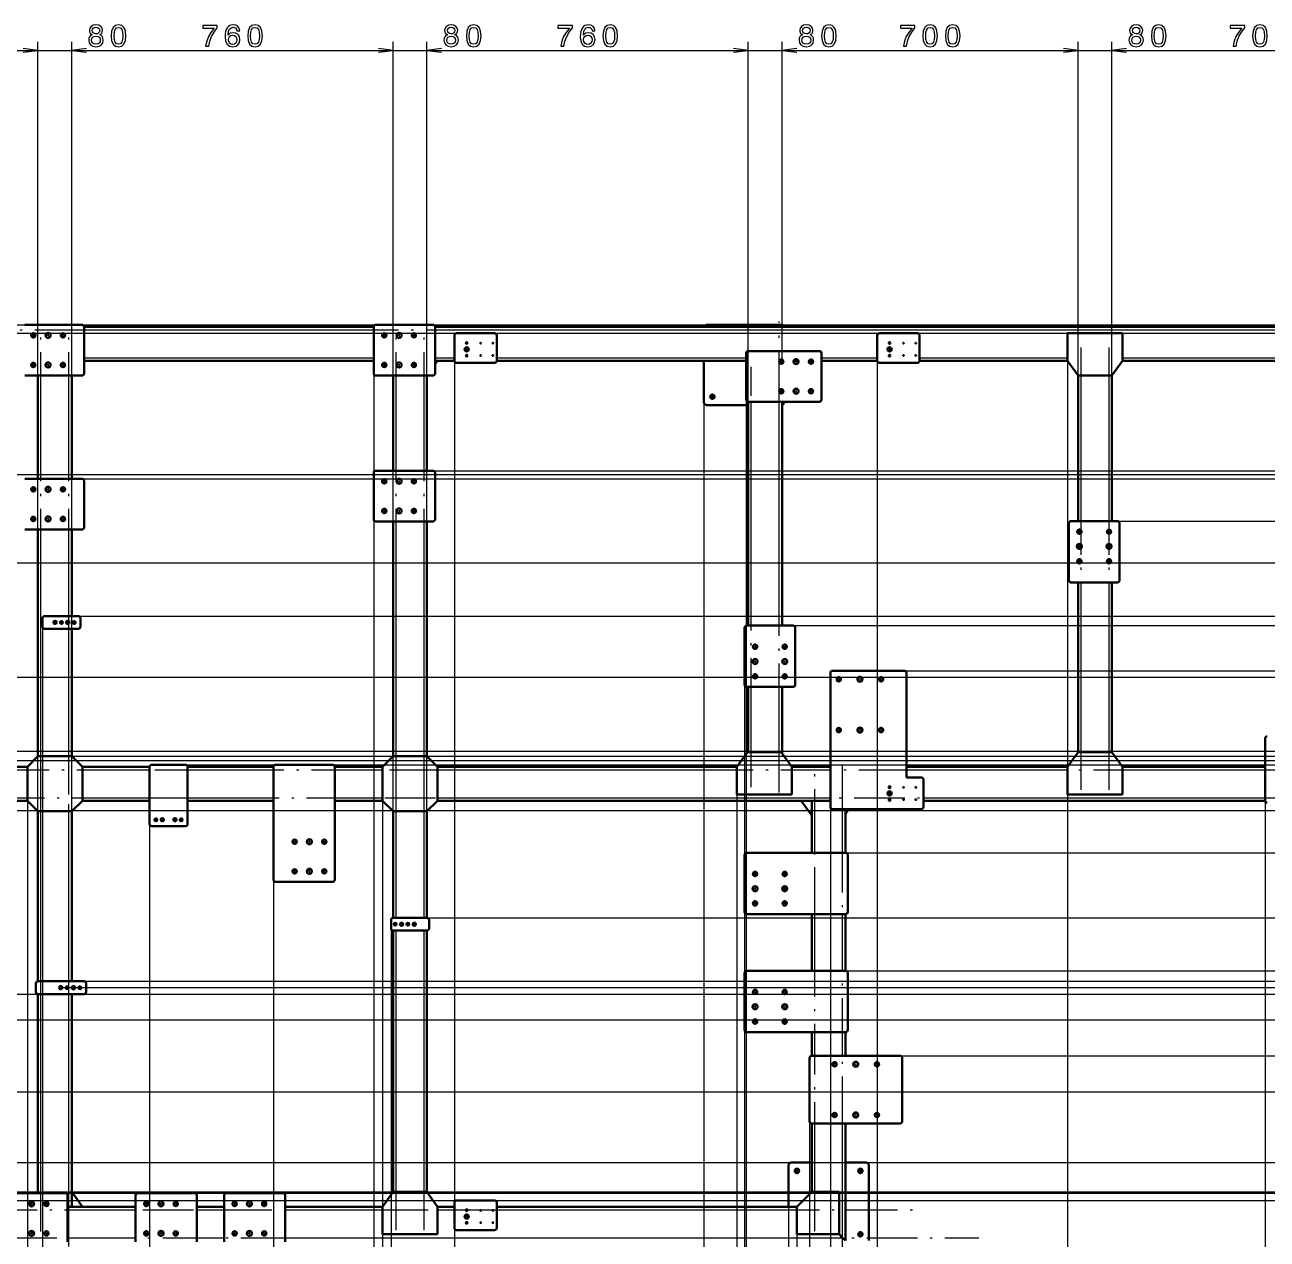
# Model space of a CAD drawing. Extents: x 0 to 1189, y 0 to 841.
# Drawn here: x 246.5 to 540.3, y 350.3 to 637.3 of the extents above; entities that cross this region are included whole.
import ezdxf

# ---------------------------------------------------------------- set-up
doc = ezdxf.new("R2010")
doc.units = 0
doc.linetypes.add('DASHDOT', pattern=[18.5, 12, -3, 0.5, -3])

msp = doc.modelspace()

# ---------------------------------------------------------------- linework, layer by layer
at = {"color": 7, "lineweight": 25}
for p, q in [((249.55, 451.4), (249.55, 633.26)), ((249.55, 451.4), (249.55, 633.26)), ((257.55, 451.4), (257.55, 633.26)), ((257.55, 451.4), (257.55, 633.26)), ((333.55, 451.4), (333.55, 633.26)), ((333.55, 451.4), (333.55, 633.26)), ((341.55, 451.4), (341.55, 633.26)), ((341.55, 451.4), (341.55, 633.26)), ((417.55, 548.2), (417.55, 633.26)), ((417.55, 548.2), (417.55, 633.26)), ((425.55, 557.9), (425.55, 633.26)), ((425.55, 557.9), (425.55, 633.26)), ((495.55, 554.4), (495.55, 633.26)), ((495.55, 554.4), (495.55, 633.26)), ((503.55, 554.4), (503.55, 633.26)), ((503.55, 554.4), (503.55, 633.26)), ((195.55, 631.26), (249.55, 631.26)), ((243.05, 631.26), (270.77, 631.26)), ((257.55, 631.26), (333.55, 631.26)), ((327.05, 631.26), (354.77, 631.26)), ((341.55, 631.26), (417.55, 631.26)), ((411.05, 631.26), (438.77, 631.26)), ((425.55, 631.26), (495.55, 631.26)), ((489.05, 631.26), (516.77, 631.26)), ((503.55, 631.26), (573.55, 631.26)), ((144.05, 566.4), (692.17, 566.4)), ((157.55, 564.4), (692.44, 564.4)), ((260.45, 565.2), (328.95, 565.2)), ((343.45, 565.2), (580.85, 565.2)), ((260.45, 558.6), (328.95, 558.6)), ((343.45, 558.6), (348.05, 558.6)), ((358.05, 558.6), (417.05, 558.6)), ((434.85, 558.6), (448.05, 558.6)), ((458.05, 558.6), (493.05, 558.6)), ((506.05, 558.6), (548.05, 558.6)), ((348.05, 557.9), (348.05, 218.37)), ((424.85, 557.63), (424.85, 557.78)), ((448.05, 557.9), (448.05, 226.14)), ((493.05, 557.9), (493.05, 217.3)), ((250.25, 530), (250.25, 554.4)), ((256.85, 530), (256.85, 554.4)), ((328.95, 554.9), (328.95, 213.84)), ((334.25, 531.9), (334.25, 554.4)), ((340.85, 531.9), (340.85, 554.4)), ((496.25, 520), (496.25, 554.4)), ((502.85, 520), (502.85, 554.4)), ((424.85, 550.63), (424.85, 550.78)), ((407.05, 547.9), (407.05, 208.34)), ((417.05, 548.7), (417.05, 218.37)), ((418.25, 495.3), (418.25, 548.2)), ((424.85, 495.3), (424.85, 548.2)), ((342.95, 531.9), (698.32, 531.9)), ((197.65, 531), (692.28, 531)), ((259.95, 530), (689.33, 530)), ((250.25, 464.4), (250.25, 518)), ((256.85, 497.53), (256.85, 518)), ((334.25, 464.4), (334.25, 519.9)), ((340.85, 464.4), (340.85, 519.9)), ((496.25, 517.19), (496.25, 517.81)), ((502.85, 517), (502.85, 518.01)), ((504.85, 520), (688.8, 520)), ((496.25, 513.56), (496.25, 514.45)), ((502.85, 513.4), (502.85, 514.6)), ((144.85, 510.1), (688.23, 510.1)), ((496.25, 510.19), (496.25, 510.81)), ((502.85, 510), (502.85, 511.01)), ((496.25, 465.4), (496.25, 505.5)), ((502.85, 465.4), (502.85, 505.5)), ((259.11, 497.53), (688.39, 497.53)), ((250.61, 495.03), (250.61, 218.76)), ((256.85, 495.71), (256.85, 496.34)), ((256.85, 464.4), (256.85, 494.53)), ((428.15, 495.3), (685.77, 495.3)), ((133.95, 483.1), (682.61, 483.1)), ((454.45, 484.6), (685.42, 484.6)), ((416.65, 481.3), (416.65, 215.26)), ((418.25, 465.4), (418.25, 480.8)), ((424.85, 465.4), (424.85, 480.8)), ((196.35, 465.6), (677.65, 465.6)), ((257.55, 464.4), (671.54, 464.4)), ((133.55, 463.4), (668.59, 463.4)), ((284.45, 462.4), (665.65, 462.4)), ((196.85, 461.2), (247.05, 461.2)), ((260.05, 461.2), (275.95, 461.2)), ((284.95, 461.2), (305.25, 461.2)), ((319.75, 461.2), (331.05, 461.2)), ((344.05, 461.2), (414.85, 461.2)), ((427.85, 461.2), (436.95, 461.2)), ((454.95, 461.2), (493.05, 461.2)), ((506.05, 461.2), (539.75, 461.2)), ((414.85, 455.4), (414.85, 212.53)), ((196.85, 454.6), (247.05, 454.6)), ((247.05, 453.9), (247.05, 216.5)), ((260.05, 454.6), (275.95, 454.6)), ((284.95, 454.6), (305.25, 454.6)), ((319.75, 454.6), (331.05, 454.6)), ((331.05, 453.9), (331.05, 216.5)), ((344.05, 454.6), (436.95, 454.6)), ((433.25, 441.6), (433.25, 453.9)), ((458.95, 454.6), (539.75, 454.6)), ((539.75, 453.9), (539.75, 208.34)), ((142.45, 451.6), (665.32, 451.6)), ((250.25, 411.2), (250.25, 451.4)), ((256.85, 411.2), (256.85, 451.4)), ((334.25, 426.2), (334.25, 451.4)), ((340.85, 426.2), (340.85, 451.4)), ((436.95, 452.4), (436.95, 225.9)), ((439.85, 441.6), (439.85, 451.9)), ((275.95, 448.4), (275.95, 218.4)), ((440.55, 441.6), (664.79, 441.6)), ((305.25, 435.2), (305.25, 216.98)), ((341.55, 426.2), (665.7, 426.2)), ((433.25, 413.7), (433.25, 427.1)), ((439.85, 413.7), (439.85, 427.1)), ((333.05, 423.7), (333.05, 219.18)), ((334.25, 424.44), (334.25, 424.97)), ((334.25, 361.4), (334.25, 423.2)), ((340.85, 361.4), (340.85, 423.2)), ((440.55, 413.7), (665.83, 413.7)), ((255.47, 409.7), (660.47, 409.7)), ((260.45, 411.2), (663.29, 411.2)), ((195.55, 408.2), (657.66, 408.2)), ((250.25, 361.1), (250.25, 408.2)), ((256.85, 357.9), (256.85, 408.2)), ((132.95, 402.1), (656.08, 402.1)), ((433.25, 393.6), (433.25, 399.2)), ((439.85, 393.6), (439.85, 399.2)), ((453.45, 393.6), (655.14, 393.6)), ((141.45, 385.1), (654.2, 385.1)), ((432.05, 378.1), (432.05, 224)), ((433.25, 361.4), (433.25, 377.6)), ((439.85, 350.6), (439.85, 377.6)), ((143.55, 368.4), (655.46, 368.4)), ((133.55, 361.4), (654.12, 361.4)), ((157.55, 359.4), (648.23, 359.4)), ((256.05, 361.1), (650.99, 361.1)), ((256.55, 357.2), (272.65, 357.2)), ((287.15, 357.2), (293.55, 357.2)), ((308.05, 357.2), (331.05, 357.2)), ((344.05, 357.2), (348.05, 357.2)), ((350.77, 357.2), (351.13, 357.2)), ((358.05, 357.2), (429.05, 357.2)), ((427.05, 357.9), (427.05, 218.91)), ((256.55, 350.6), (272.65, 350.6)), ((287.15, 350.6), (293.55, 350.6)), ((308.05, 350.6), (439.85, 350.6)), ((429.05, 351.4), (429.05, 221.59))]:
    msp.add_line(p, q, dxfattribs=at)
at = {"color": 7, "linetype": 'DASHDOT', "lineweight": 25}
for p, q in [((424.85, 455.85), (424.85, 567.18)), ((100.85, 565.2), (625.25, 565.2)), ((250.25, 455.4), (250.25, 563.4)), ((256.85, 455.4), (256.85, 563.4)), ((334.25, 455.4), (334.25, 563.4)), ((340.85, 455.4), (340.85, 563.4)), ((496.25, 456.5), (496.25, 563.3)), ((502.85, 456.5), (502.85, 563.3)), ((418.25, 457.12), (418.25, 556.48)), ((433.25, 352.15), (433.25, 463.15)), ((439.85, 339.7), (439.85, 462.1)), ((92.21, 461.2), (613.49, 461.2)), ((250.25, 352.07), (250.25, 460.43)), ((256.85, 348.55), (256.85, 460.75)), ((334.25, 352.4), (334.25, 460.4)), ((340.85, 352.4), (340.85, 460.4)), ((91.06, 454.6), (626.14, 454.6)), ((107.85, 357.2), (458.25, 357.2)), ((94.05, 350.6), (472.05, 350.6))]:
    msp.add_line(p, q, dxfattribs=at)
at = {"color": 7, "lineweight": 50}
for p, q in [((259.95, 566.4), (246.45, 566.4)), ((260.45, 565.9), (328.95, 565.9)), ((260.45, 554.9), (260.45, 565.9)), ((328.95, 565.9), (328.95, 554.9)), ((342.95, 566.4), (329.45, 566.4)), ((343.45, 565.9), (581.55, 565.9)), ((343.45, 554.9), (343.45, 565.9)), ((357.55, 564.4), (348.55, 564.4)), ((407.55, 566.4), (407.05, 565.9)), ((425.55, 566.4), (407.55, 566.4)), ((426.05, 565.9), (425.55, 566.4)), ((457.55, 564.4), (448.55, 564.4)), ((506.05, 564.4), (493.05, 564.4)), ((493.05, 564.4), (493.05, 557.9)), ((506.05, 557.9), (506.05, 564.4)), ((348.05, 563.9), (348.05, 557.9)), ((358.05, 557.9), (358.05, 563.9)), ((448.05, 563.9), (448.05, 557.9)), ((458.05, 557.9), (458.05, 563.9)), ((417.05, 559.7), (417.05, 548.7)), ((434.35, 560.2), (417.55, 560.2)), ((434.85, 548.7), (434.85, 559.7)), ((260.45, 557.9), (328.95, 557.9)), ((331.41, 557.41), (331.91, 556.7)), ((343.45, 557.9), (348.05, 557.9)), ((343.45, 557.06), (344.05, 557.9)), ((348.55, 557.4), (357.55, 557.4)), ((358.05, 557.9), (417.05, 557.9)), ((407.05, 557.9), (407.05, 547.9)), ((424.89, 557.9), (425.81, 557.9)), ((425.55, 557.9), (424.89, 557.9)), ((425.55, 557.24), (425.55, 557.9)), ((428.28, 557.9), (429.42, 557.9)), ((431.89, 557.9), (432.81, 557.9)), ((434.85, 557.9), (448.05, 557.9)), ((448.55, 557.4), (457.55, 557.4)), ((458.05, 557.9), (493.05, 557.9)), ((493.05, 557.9), (495.55, 554.4)), ((503.55, 554.4), (506.05, 557.9)), ((506.05, 557.9), (548.05, 557.9)), ((246.45, 554.4), (259.95, 554.4)), ((249.55, 530), (249.55, 554.4)), ((257.55, 530), (257.55, 554.4)), ((329.45, 554.4), (342.95, 554.4)), ((333.55, 531.9), (333.55, 554.4)), ((341.55, 531.9), (341.55, 554.4)), ((495.55, 520), (495.55, 554.4)), ((495.55, 554.4), (503.55, 554.4)), ((503.55, 520), (503.55, 554.4)), ((425.55, 550.24), (425.55, 551.17)), ((407.05, 547.9), (407.55, 547.4)), ((407.55, 547.4), (417.55, 547.4)), ((417.55, 495.3), (417.55, 548.2)), ((417.55, 548.2), (434.35, 548.2)), ((425.55, 495.3), (425.55, 548.2)), ((426.05, 547.9), (425.55, 547.4)), ((426.05, 547.9), (426.05, 548.2)), ((342.95, 531.9), (329.45, 531.9)), ((259.95, 530), (246.45, 530)), ((260.45, 518.5), (260.45, 529.5)), ((328.95, 531.4), (328.95, 520.4)), ((343.45, 520.4), (343.45, 531.4)), ((246.45, 518), (259.95, 518)), ((249.55, 464.4), (249.55, 518)), ((257.55, 497.53), (257.55, 518)), ((329.45, 519.9), (342.95, 519.9)), ((333.55, 464.4), (333.55, 519.9)), ((341.55, 464.4), (341.55, 519.9)), ((493.35, 519.5), (493.35, 506)), ((504.85, 520), (493.85, 520)), ((495.55, 517.1), (495.55, 517.91)), ((505.35, 506), (505.35, 519.5)), ((495.55, 513.48), (495.55, 514.52)), ((495.55, 510.1), (495.55, 510.91)), ((493.85, 505.5), (504.85, 505.5)), ((495.55, 465.4), (495.55, 505.5)), ((503.55, 465.4), (503.55, 505.5)), ((250.61, 497.03), (250.61, 495.03)), ((259.11, 497.53), (251.11, 497.53)), ((259.61, 495.03), (259.61, 497.03)), ((251.11, 494.53), (259.11, 494.53)), ((257.55, 464.4), (257.55, 494.53)), ((416.65, 494.8), (416.65, 481.3)), ((428.15, 495.3), (417.15, 495.3)), ((428.65, 481.3), (428.65, 494.8)), ((436.95, 484.1), (436.95, 452.4)), ((454.45, 484.6), (437.45, 484.6)), ((454.95, 459.4), (454.95, 484.1)), ((417.15, 480.8), (428.15, 480.8)), ((417.55, 465.4), (417.55, 480.8)), ((425.55, 465.12), (425.55, 480.8)), ((438.45, 470.53), (438.45, 470.68)), ((539.75, 468.6), (539.75, 453.9)), ((249.55, 464.4), (247.05, 461.9)), ((257.55, 464.4), (249.55, 464.4)), ((260.05, 461.9), (257.55, 464.4)), ((333.55, 464.4), (331.05, 461.9)), ((341.55, 464.4), (333.55, 464.4)), ((344.05, 461.9), (341.55, 464.4)), ((417.35, 465.4), (414.85, 461.9)), ((425.35, 465.4), (417.35, 465.4)), ((427.85, 461.9), (425.35, 465.4)), ((495.55, 465.4), (493.05, 461.9)), ((503.55, 465.4), (495.55, 465.4)), ((506.05, 461.9), (503.55, 465.4)), ((196.85, 461.9), (247.05, 461.9)), ((247.05, 461.9), (247.05, 453.9)), ((260.05, 461.9), (275.95, 461.9)), ((260.05, 453.9), (260.05, 461.9)), ((275.95, 461.9), (275.95, 448.4)), ((284.45, 462.4), (276.45, 462.4)), ((284.95, 461.9), (305.25, 461.9)), ((284.95, 448.4), (284.95, 461.9)), ((305.25, 461.9), (305.25, 435.2)), ((319.25, 462.4), (305.75, 462.4)), ((319.75, 461.9), (331.05, 461.9)), ((319.75, 435.2), (319.75, 461.9)), ((331.05, 461.9), (331.05, 453.9)), ((344.05, 461.9), (414.85, 461.9)), ((344.05, 453.9), (344.05, 461.9)), ((414.85, 461.9), (414.85, 455.4)), ((427.85, 461.9), (436.95, 461.9)), ((427.85, 455.4), (427.85, 461.9)), ((454.95, 461.9), (493.05, 461.9)), ((493.05, 461.9), (493.05, 455.4)), ((506.05, 461.9), (539.75, 461.9)), ((506.05, 455.4), (506.05, 461.9)), ((454.95, 459.4), (458.45, 459.4)), ((458.95, 458.9), (458.95, 452.4)), ((414.85, 455.4), (427.85, 455.4)), ((493.05, 455.4), (506.05, 455.4)), ((196.81, 453.9), (247.05, 453.9)), ((247.05, 453.9), (249.55, 451.4)), ((260.05, 453.9), (257.55, 451.4)), ((260.05, 453.9), (275.95, 453.9)), ((284.95, 453.9), (305.25, 453.9)), ((319.75, 453.9), (331.05, 453.9)), ((331.05, 453.9), (333.55, 451.4)), ((344.05, 453.9), (341.55, 451.4)), ((344.05, 453.9), (436.95, 453.9)), ((430.04, 453.9), (432.4, 450.6)), ((432.55, 441.6), (432.55, 453.9)), ((432.55, 453.9), (433.25, 453.9)), ((436.95, 453.9), (433.25, 453.9)), ((450.9, 453.9), (451, 453.9)), ((458.95, 453.9), (539.75, 453.9)), ((249.55, 411.2), (249.55, 451.4)), ((249.55, 451.4), (257.55, 451.4)), ((257.55, 411.2), (257.55, 451.4)), ((333.55, 426.2), (333.55, 451.4)), ((333.55, 451.4), (341.55, 451.4)), ((341.55, 426.2), (341.55, 451.4)), ((432.4, 450.6), (432.55, 450.6)), ((437.45, 451.9), (458.45, 451.9)), ((440.55, 441.6), (440.55, 451.9)), ((440.55, 450.82), (441.33, 451.9)), ((276.45, 447.9), (284.45, 447.9)), ((313.25, 444.53), (313.25, 443.87)), ((416.65, 441.1), (416.65, 427.6)), ((440.55, 441.6), (417.15, 441.6)), ((441.05, 427.6), (441.05, 441.1)), ((313.25, 436.9), (313.23, 436.9)), ((313.25, 437.53), (313.25, 436.9)), ((305.75, 434.7), (319.25, 434.7)), ((426.75, 433.1), (425.55, 433.1)), ((341.55, 426.2), (333.55, 426.2)), ((417.15, 427.1), (440.55, 427.1)), ((432.55, 413.7), (432.55, 427.1)), ((440.55, 413.7), (440.55, 427.1)), ((333.05, 425.7), (333.05, 423.7)), ((333.55, 361.4), (333.55, 423.2)), ((333.55, 423.2), (341.55, 423.2)), ((341.55, 361.4), (341.55, 423.2)), ((342.05, 423.7), (342.05, 425.7)), ((416.65, 413.2), (416.65, 399.7)), ((440.55, 413.7), (417.15, 413.7)), ((441.05, 399.7), (441.05, 413.2)), ((249.05, 410.7), (249.05, 408.7)), ((260.45, 411.2), (249.55, 411.2)), ((257.55, 409.7), (257.55, 409.7)), ((260.95, 408.7), (260.95, 410.7)), ((249.55, 361.1), (249.55, 408.2)), ((249.55, 408.2), (260.45, 408.2)), ((257.55, 357.9), (257.55, 408.2)), ((426.48, 404.7), (425.82, 404.7)), ((417.15, 399.2), (440.55, 399.2)), ((432.55, 393.6), (432.55, 399.2)), ((440.55, 393.6), (440.55, 399.2)), ((432.05, 393.1), (432.05, 378.1)), ((453.45, 393.6), (432.55, 393.6)), ((442.62, 391.1), (443.28, 391.1)), ((447.88, 391.1), (448.02, 391.1)), ((453.95, 378.1), (453.95, 393.1)), ((442.62, 380.1), (443.28, 380.1)), ((447.88, 380.1), (448.02, 380.1)), ((432.55, 361.4), (432.55, 377.6)), ((432.55, 377.6), (453.45, 377.6)), ((440.55, 349.9), (440.55, 377.6)), ((427.55, 368.4), (427.05, 367.9)), ((427.05, 367.9), (427.05, 357.9)), ((432.55, 368.4), (427.55, 368.4)), ((445.55, 368.4), (440.55, 368.4)), ((446.05, 367.9), (445.55, 368.4)), ((446.05, 349.9), (446.05, 367.9)), ((249.55, 361.4), (249.34, 361.1)), ((260.05, 357.9), (257.55, 361.4)), ((333.55, 361.4), (331.05, 357.9)), ((341.55, 361.4), (333.55, 361.4)), ((344.05, 357.9), (341.55, 361.4)), ((432.55, 361.4), (429.05, 357.9)), ((439.05, 361.4), (432.55, 361.4)), ((439.05, 351.4), (439.05, 361.4)), ((256.05, 361.1), (242.55, 361.1)), ((247.98, 359.2), (247.46, 358.48)), ((256.55, 349.6), (256.55, 360.6)), ((272.65, 360.6), (272.65, 349.6)), ((286.65, 361.1), (273.15, 361.1)), ((287.15, 349.6), (287.15, 360.6)), ((293.55, 360.6), (293.55, 349.6)), ((307.55, 361.1), (294.05, 361.1)), ((308.05, 349.6), (308.05, 360.6)), ((348.05, 358.9), (348.05, 352.9)), ((357.55, 359.4), (348.55, 359.4)), ((358.05, 352.9), (358.05, 358.9)), ((256.85, 357.9), (256.55, 357.9)), ((257.55, 357.9), (256.85, 357.9)), ((257.55, 357.9), (272.65, 357.9)), ((287.15, 357.9), (293.55, 357.9)), ((308.05, 357.9), (331.05, 357.9)), ((331.05, 357.9), (331.05, 351.4)), ((344.05, 357.9), (348.05, 357.9)), ((344.05, 351.4), (344.05, 357.9)), ((358.05, 357.9), (429.05, 357.9)), ((429.05, 357.9), (429.05, 351.4)), ((331.05, 351.4), (344.05, 351.4)), ((348.55, 352.4), (357.55, 352.4)), ((429.05, 351.4), (439.05, 351.4)), ((439.05, 351.4), (439.85, 350.6)), ((439.05, 351.4), (439.85, 350.6)), ((440.55, 349.9), (439.85, 350.6)), ((440.55, 349.9), (439.85, 350.6))]:
    msp.add_line(p, q, dxfattribs=at)
at = {"color": 7, "linetype": 'DASHDOT', "lineweight": 25, "ltscale": 0.032845}
for p, q in [((248.45, 564.56), (248.45, 563.25)), ((255.45, 564.56), (255.45, 563.25)), ((331.45, 564.56), (331.45, 563.25)), ((338.45, 564.56), (338.45, 563.25)), ((332.11, 563.9), (330.79, 563.9)), ((339.11, 563.9), (337.79, 563.9)), ((425.35, 558.36), (425.35, 557.05)), ((432.35, 558.36), (432.35, 557.05)), ((248.45, 557.56), (248.45, 556.25)), ((255.45, 557.56), (255.45, 556.25)), ((332.11, 556.9), (330.79, 556.9)), ((331.45, 557.56), (331.45, 556.25)), ((339.11, 556.9), (337.79, 556.9)), ((338.45, 557.56), (338.45, 556.25)), ((426.01, 557.7), (424.69, 557.7)), ((433.01, 557.7), (431.69, 557.7)), ((409.05, 550.06), (409.05, 548.75)), ((426.01, 550.7), (424.69, 550.7)), ((425.35, 551.36), (425.35, 550.05)), ((433.01, 550.7), (431.69, 550.7)), ((432.35, 551.36), (432.35, 550.05)), ((409.71, 549.4), (408.39, 549.4)), ((332.11, 529.4), (330.79, 529.4)), ((331.45, 530.06), (331.45, 528.75)), ((339.11, 529.4), (337.79, 529.4)), ((338.45, 530.06), (338.45, 528.75)), ((248.45, 528.16), (248.45, 526.85)), ((255.45, 528.16), (255.45, 526.85)), ((331.45, 523.06), (331.45, 521.75)), ((338.45, 523.06), (338.45, 521.75)), ((248.45, 521.16), (248.45, 519.85)), ((255.45, 521.16), (255.45, 519.85)), ((332.11, 522.4), (330.79, 522.4)), ((339.11, 522.4), (337.79, 522.4)), ((496.51, 517.5), (495.19, 517.5)), ((495.85, 518.16), (495.85, 516.85)), ((503.51, 517.5), (502.19, 517.5)), ((502.85, 518.16), (502.85, 516.85)), ((496.51, 510.5), (495.19, 510.5)), ((503.51, 510.5), (502.19, 510.5)), ((439.61, 482.6), (438.29, 482.6)), ((438.95, 483.26), (438.95, 481.95)), ((449.61, 482.6), (448.29, 482.6)), ((448.95, 483.26), (448.95, 481.95)), ((439.61, 470.6), (438.29, 470.6)), ((438.95, 471.26), (438.95, 469.95)), ((449.61, 470.6), (448.29, 470.6)), ((448.95, 471.26), (448.95, 469.95)), ((310.91, 444.2), (309.59, 444.2)), ((310.25, 444.86), (310.25, 443.55)), ((317.91, 444.2), (316.59, 444.2)), ((317.25, 444.86), (317.25, 443.55)), ((310.25, 437.86), (310.25, 436.55)), ((317.25, 437.86), (317.25, 436.55)), ((310.91, 437.2), (309.59, 437.2)), ((317.91, 437.2), (316.59, 437.2)), ((419.15, 409.36), (419.15, 408.05)), ((426.15, 409.36), (426.15, 408.05)), ((419.15, 402.36), (419.15, 401.05)), ((426.15, 402.36), (426.15, 401.05)), ((438.61, 391.6), (437.29, 391.6)), ((437.95, 392.26), (437.95, 390.95)), ((448.61, 391.6), (447.29, 391.6)), ((447.95, 392.26), (447.95, 390.95)), ((438.61, 379.6), (437.29, 379.6)), ((437.95, 380.26), (437.95, 378.95)), ((448.61, 379.6), (447.29, 379.6)), ((447.95, 380.26), (447.95, 378.95)), ((429.71, 366.4), (428.39, 366.4)), ((429.05, 367.06), (429.05, 365.75)), ((444.71, 366.4), (443.39, 366.4)), ((444.05, 367.06), (444.05, 365.75)), ((251.55, 359.26), (251.55, 357.95)), ((275.81, 358.6), (274.49, 358.6)), ((275.15, 359.26), (275.15, 357.95)), ((282.81, 358.6), (281.49, 358.6)), ((282.15, 359.26), (282.15, 357.95)), ((296.05, 359.26), (296.05, 357.95)), ((303.05, 359.26), (303.05, 357.95)), ((251.55, 352.26), (251.55, 350.95)), ((275.81, 351.6), (274.49, 351.6)), ((275.15, 352.26), (275.15, 350.95)), ((282.81, 351.6), (281.49, 351.6)), ((282.15, 352.26), (282.15, 350.95)), ((296.05, 352.26), (296.05, 350.95)), ((303.05, 352.26), (303.05, 350.95)), ((444.71, 351.4), (443.39, 351.4)), ((444.05, 352.06), (444.05, 350.75))]:
    msp.add_line(p, q, dxfattribs=at)
at = {"color": 7, "linetype": 'DASHDOT', "lineweight": 25, "ltscale": 0.039}
for p, q in [((251.95, 564.68), (251.95, 563.12)), ((334.95, 564.68), (334.95, 563.12)), ((428.85, 558.48), (428.85, 556.92)), ((251.95, 557.68), (251.95, 556.12)), ((334.95, 557.68), (334.95, 556.12)), ((429.63, 557.7), (428.07, 557.7)), ((429.63, 550.7), (428.07, 550.7)), ((428.85, 551.48), (428.85, 549.92)), ((334.95, 530.18), (334.95, 528.62)), ((251.95, 528.28), (251.95, 526.72)), ((334.95, 523.18), (334.95, 521.62)), ((251.95, 521.28), (251.95, 519.72)), ((495.85, 514.78), (495.85, 513.22)), ((502.85, 514.78), (502.85, 513.22)), ((496.63, 514), (495.07, 514)), ((503.63, 514), (502.07, 514)), ((444.73, 482.6), (443.17, 482.6)), ((443.95, 483.38), (443.95, 481.82)), ((444.73, 470.6), (443.17, 470.6)), ((443.95, 471.38), (443.95, 469.82)), ((313.75, 444.98), (313.75, 443.42)), ((313.75, 437.98), (313.75, 436.42)), ((419.15, 405.98), (419.15, 404.42)), ((426.15, 405.98), (426.15, 404.42)), ((443.73, 391.6), (442.17, 391.6)), ((442.95, 392.38), (442.95, 390.82)), ((443.73, 379.6), (442.17, 379.6)), ((442.95, 380.38), (442.95, 378.82)), ((248.05, 359.38), (248.05, 357.82)), ((278.65, 359.38), (278.65, 357.82)), ((299.55, 359.38), (299.55, 357.82)), ((248.05, 352.38), (248.05, 350.82)), ((278.65, 352.38), (278.65, 350.82)), ((299.55, 352.38), (299.55, 350.82))]:
    msp.add_line(p, q, dxfattribs=at)
at = {"color": 7, "linetype": 'DASHDOT', "lineweight": 25, "ltscale": 0.032844}
for p, q in [((249.11, 563.9), (247.79, 563.9)), ((256.11, 563.9), (254.79, 563.9)), ((249.11, 556.9), (247.79, 556.9)), ((256.11, 556.9), (254.79, 556.9)), ((249.11, 527.5), (247.79, 527.5)), ((256.11, 527.5), (254.79, 527.5)), ((249.11, 520.5), (247.79, 520.5)), ((256.11, 520.5), (254.79, 520.5)), ((495.85, 511.16), (495.85, 509.85)), ((502.85, 511.16), (502.85, 509.85)), ((419.15, 490.96), (419.15, 489.65)), ((426.15, 490.96), (426.15, 489.65)), ((419.81, 490.3), (418.49, 490.3)), ((426.81, 490.3), (425.49, 490.3)), ((419.81, 483.3), (418.49, 483.3)), ((419.15, 483.96), (419.15, 482.65)), ((426.81, 483.3), (425.49, 483.3)), ((426.15, 483.96), (426.15, 482.65)), ((419.81, 436.6), (418.49, 436.6)), ((419.15, 437.26), (419.15, 435.95)), ((426.81, 436.6), (425.49, 436.6)), ((426.15, 437.26), (426.15, 435.95)), ((419.81, 429.6), (418.49, 429.6)), ((419.15, 430.26), (419.15, 428.95)), ((426.81, 429.6), (425.49, 429.6)), ((426.15, 430.26), (426.15, 428.95)), ((419.81, 408.7), (418.49, 408.7)), ((426.81, 408.7), (425.49, 408.7)), ((419.81, 401.7), (418.49, 401.7)), ((426.81, 401.7), (425.49, 401.7)), ((252.21, 358.6), (250.89, 358.6)), ((296.71, 358.6), (295.39, 358.6)), ((303.71, 358.6), (302.39, 358.6)), ((252.21, 351.6), (250.89, 351.6)), ((296.71, 351.6), (295.39, 351.6)), ((303.71, 351.6), (302.39, 351.6))]:
    msp.add_line(p, q, dxfattribs=at)
at = {"color": 7, "linetype": 'DASHDOT', "lineweight": 25, "ltscale": 0.038999}
for p, q in [((252.73, 563.9), (251.17, 563.9)), ((335.73, 563.9), (334.17, 563.9)), ((252.73, 556.9), (251.17, 556.9)), ((335.73, 556.9), (334.17, 556.9)), ((335.73, 529.4), (334.17, 529.4)), ((252.73, 527.5), (251.17, 527.5)), ((252.73, 520.5), (251.17, 520.5)), ((335.73, 522.4), (334.17, 522.4)), ((314.53, 444.2), (312.97, 444.2)), ((314.53, 437.2), (312.97, 437.2)), ((248.83, 358.6), (247.27, 358.6)), ((279.43, 358.6), (277.87, 358.6)), ((300.33, 358.6), (298.77, 358.6)), ((248.83, 351.6), (247.27, 351.6)), ((279.43, 351.6), (277.87, 351.6)), ((300.33, 351.6), (298.77, 351.6))]:
    msp.add_line(p, q, dxfattribs=at)
at = {"color": 7, "linetype": 'DASHDOT', "lineweight": 25, "ltscale": 0.013435}
for p, q in [((351.22, 562.1), (350.68, 562.1)), ((350.95, 562.37), (350.95, 561.83)), ((451.22, 562.1), (450.68, 562.1)), ((450.95, 562.37), (450.95, 561.83)), ((351.22, 559.1), (350.68, 559.1)), ((350.95, 559.37), (350.95, 558.83)), ((451.22, 559.1), (450.68, 559.1)), ((450.95, 559.37), (450.95, 558.83)), ((451.22, 457.1), (450.68, 457.1)), ((451.22, 454.1), (450.68, 454.1)), ((351.22, 357.1), (350.68, 357.1)), ((350.95, 357.37), (350.95, 356.83)), ((351.22, 354.1), (350.68, 354.1)), ((350.95, 354.37), (350.95, 353.83))]:
    msp.add_line(p, q, dxfattribs=at)
at = {"color": 7, "linetype": 'DASHDOT', "lineweight": 25, "ltscale": 0.0325}
for p, q in [((350.95, 561.25), (350.95, 559.95)), ((450.95, 561.25), (450.95, 559.95)), ((351.6, 560.6), (350.3, 560.6)), ((451.6, 560.6), (450.3, 560.6)), ((451.6, 455.6), (450.3, 455.6)), ((450.95, 456.25), (450.95, 454.95)), ((351.6, 355.6), (350.3, 355.6)), ((350.95, 356.25), (350.95, 354.95))]:
    msp.add_line(p, q, dxfattribs=at)
at = {"color": 7, "linetype": 'DASHDOT', "lineweight": 25, "ltscale": 0.006541}
for p, q in [((354.38, 562.05), (354.12, 562.05)), ((457.28, 562.05), (457.02, 562.05)), ((354.38, 559.15), (354.12, 559.15)), ((354.25, 559.28), (354.25, 559.02)), ((357.15, 559.28), (357.15, 559.02)), ((454.25, 559.28), (454.25, 559.02)), ((457.28, 559.15), (457.02, 559.15)), ((457.15, 559.28), (457.15, 559.02)), ((457.28, 457.05), (457.02, 457.05)), ((457.28, 454.15), (457.02, 454.15)), ((354.38, 357.05), (354.12, 357.05)), ((354.38, 354.15), (354.12, 354.15))]:
    msp.add_line(p, q, dxfattribs=at)
at = {"color": 7, "linetype": 'DASHDOT', "lineweight": 25, "ltscale": 0.006543}
for p, q in [((354.25, 562.18), (354.25, 561.92)), ((357.15, 562.18), (357.15, 561.92)), ((454.25, 562.18), (454.25, 561.92)), ((457.15, 562.18), (457.15, 561.92)), ((454.25, 457.18), (454.25, 456.92)), ((457.15, 457.18), (457.15, 456.92))]:
    msp.add_line(p, q, dxfattribs=at)
at = {"color": 7, "linetype": 'DASHDOT', "lineweight": 25, "ltscale": 0.006542}
for p, q in [((357.28, 562.05), (357.02, 562.05)), ((454.38, 562.05), (454.12, 562.05)), ((357.28, 559.15), (357.02, 559.15)), ((454.38, 559.15), (454.12, 559.15)), ((454.38, 457.05), (454.12, 457.05)), ((454.38, 454.15), (454.12, 454.15)), ((454.25, 454.28), (454.25, 454.02)), ((457.15, 454.28), (457.15, 454.02)), ((354.25, 357.18), (354.25, 356.92)), ((357.28, 357.05), (357.02, 357.05)), ((357.15, 357.18), (357.15, 356.92)), ((354.25, 354.28), (354.25, 354.02)), ((357.28, 354.15), (357.02, 354.15)), ((357.15, 354.28), (357.15, 354.02))]:
    msp.add_line(p, q, dxfattribs=at)
at = {"color": 7, "linetype": 'DASHDOT', "lineweight": 25, "ltscale": 0.026}
for p, q in [((253.61, 496.55), (253.61, 495.51)), ((256.61, 496.55), (256.61, 495.51))]:
    msp.add_line(p, q, dxfattribs=at)
at = {"color": 7, "linetype": 'DASHDOT', "lineweight": 25, "ltscale": 0.025999}
for p, q in [((254.13, 496.03), (253.09, 496.03)), ((257.13, 496.03), (256.09, 496.03)), ((278.95, 449.92), (278.95, 448.88)), ((281.95, 449.92), (281.95, 448.88)), ((335.55, 425.22), (335.55, 424.18)), ((338.55, 425.22), (338.55, 424.18)), ((254.95, 410.22), (254.95, 409.18)), ((257.95, 410.22), (257.95, 409.18))]:
    msp.add_line(p, q, dxfattribs=at)
at = {"color": 7, "linetype": 'DASHDOT', "lineweight": 25, "ltscale": 0.021603}
for p, q in [((255.54, 496.03), (254.67, 496.03)), ((255.11, 496.46), (255.11, 495.6)), ((258.54, 496.03), (257.67, 496.03)), ((258.11, 496.46), (258.11, 495.6)), ((277.45, 449.84), (277.45, 448.97)), ((283.45, 449.84), (283.45, 448.97)), ((334.05, 425.14), (334.05, 424.27)), ((337.05, 425.14), (337.05, 424.27)), ((256.45, 410.14), (256.45, 409.27)), ((259.45, 410.14), (259.45, 409.27))]:
    msp.add_line(p, q, dxfattribs=at)
at = {"color": 7, "linetype": 'DASHDOT', "lineweight": 25, "ltscale": 0.039001}
for p, q in [((419.93, 486.8), (418.37, 486.8)), ((419.15, 487.58), (419.15, 486.02)), ((426.93, 486.8), (425.37, 486.8)), ((426.15, 487.58), (426.15, 486.02)), ((419.93, 433.1), (418.37, 433.1)), ((419.15, 433.88), (419.15, 432.32)), ((426.93, 433.1), (425.37, 433.1)), ((426.15, 433.88), (426.15, 432.32)), ((419.93, 405.2), (418.37, 405.2)), ((426.93, 405.2), (425.37, 405.2))]:
    msp.add_line(p, q, dxfattribs=at)
at = {"color": 7, "linetype": 'DASHDOT', "lineweight": 25, "ltscale": 0.013436}
for p, q in [((450.95, 457.37), (450.95, 456.83)), ((450.95, 454.37), (450.95, 453.83))]:
    msp.add_line(p, q, dxfattribs=at)
at = {"color": 7, "linetype": 'DASHDOT', "lineweight": 25, "ltscale": 0.021601}
for p, q in [((277.88, 449.4), (277.02, 449.4)), ((283.88, 449.4), (283.02, 449.4)), ((334.48, 424.7), (333.62, 424.7)), ((337.48, 424.7), (336.62, 424.7)), ((256.88, 409.7), (256.02, 409.7)), ((259.88, 409.7), (259.02, 409.7))]:
    msp.add_line(p, q, dxfattribs=at)
at = {"color": 7, "linetype": 'DASHDOT', "lineweight": 25, "ltscale": 0.026001}
for p, q in [((279.47, 449.4), (278.43, 449.4)), ((282.47, 449.4), (281.43, 449.4)), ((336.07, 424.7), (335.03, 424.7)), ((339.07, 424.7), (338.03, 424.7)), ((255.47, 409.7), (254.43, 409.7)), ((258.47, 409.7), (257.43, 409.7))]:
    msp.add_line(p, q, dxfattribs=at)
at = {"color": 7, "lineweight": 25}
for points in [[(262.37, 634.96), (262.01, 634.76), (261.75, 634.47), (261.6, 634.12), (261.55, 633.7), (261.66, 633.06), (261.99, 632.56), (262.53, 632.24), (263.27, 632.12), (264, 632.24), (264.54, 632.56), (264.87, 633.06), (264.99, 633.7), (264.93, 634.12), (264.78, 634.47), (264.52, 634.76), (264.16, 634.96), (264.45, 635.13), (264.65, 635.37), (264.77, 635.66), (264.82, 636.01), (264.7, 636.52), (264.4, 636.93), (263.91, 637.2), (263.27, 637.3), (262.62, 637.2), (262.13, 636.93), (261.82, 636.52), (261.71, 636.01), (261.75, 635.66), (261.87, 635.37)], [(262.24, 633.71), (262.3, 634.09), (262.51, 634.38), (262.84, 634.57), (263.27, 634.63), (263.69, 634.57), (264.02, 634.38), (264.23, 634.09), (264.3, 633.71), (264.23, 633.3), (264.02, 632.99), (263.69, 632.79), (263.27, 632.72), (262.84, 632.79), (262.51, 632.99), (262.3, 633.3)], [(262.4, 635.95), (262.45, 636.27), (262.63, 636.51), (262.9, 636.66), (263.27, 636.72), (263.63, 636.66), (263.9, 636.51), (264.07, 636.27), (264.14, 635.95), (264.07, 635.63), (263.9, 635.38), (263.63, 635.21), (263.27, 635.16), (262.9, 635.22), (262.63, 635.38), (262.45, 635.63)], [(266.87, 634.71), (266.98, 633.57), (267.32, 632.77), (267.86, 632.28), (268.6, 632.12), (269.35, 632.28), (269.89, 632.77), (270.22, 633.57), (270.33, 634.71), (270.22, 635.83), (270.08, 636.28), (269.89, 636.64), (269.35, 637.13), (268.6, 637.3), (267.86, 637.13), (267.32, 636.64), (266.98, 635.83)], [(267.56, 634.71), (267.62, 635.58), (267.8, 636.2), (268.12, 636.57), (268.6, 636.7), (269.08, 636.57), (269.4, 636.2), (269.58, 635.58), (269.64, 634.71), (269.58, 633.83), (269.4, 633.2), (269.08, 632.83), (268.6, 632.71), (268.12, 632.83), (267.8, 633.2), (267.62, 633.83)], [(289.21, 632.26), (289.94, 632.26), (290.18, 633.45), (290.59, 634.56), (291.19, 635.59), (291.96, 636.56), (291.96, 637.15), (288.53, 637.15), (288.53, 636.5), (291.26, 636.5), (290.47, 635.53), (289.87, 634.51), (289.46, 633.43)], [(297.28, 635.92), (297.14, 636.5), (296.83, 636.93), (296.34, 637.21), (295.7, 637.3), (295.28, 637.25), (294.91, 637.11), (294.58, 636.89), (294.31, 636.57), (294.09, 636.17), (293.94, 635.69), (293.84, 635.12), (293.81, 634.48), (293.92, 633.46), (294.28, 632.72), (294.84, 632.27), (295.62, 632.12), (296.32, 632.25), (296.85, 632.59), (297.2, 633.12), (297.32, 633.8), (297.2, 634.48), (296.87, 635.01), (296.36, 635.34), (295.72, 635.45), (295.04, 635.31), (294.53, 634.9), (294.64, 635.69), (294.87, 636.26), (295.22, 636.6), (295.71, 636.72), (296.07, 636.66), (296.34, 636.51), (296.52, 636.25), (296.62, 635.92)], [(296.62, 633.79), (296.54, 633.34), (296.34, 632.99), (296.02, 632.76), (295.62, 632.69), (295.19, 632.76), (294.87, 632.98), (294.66, 633.33), (294.59, 633.78), (294.66, 634.23), (294.87, 634.57), (295.2, 634.78), (295.64, 634.86), (296.03, 634.78), (296.34, 634.58), (296.54, 634.24)], [(299.15, 634.71), (299.26, 633.57), (299.6, 632.77), (300.14, 632.28), (300.89, 632.12), (301.63, 632.28), (302.17, 632.77), (302.5, 633.57), (302.62, 634.71), (302.5, 635.83), (302.36, 636.28), (302.17, 636.64), (301.63, 637.13), (300.89, 637.3), (300.14, 637.13), (299.6, 636.64), (299.26, 635.83)], [(299.84, 634.71), (299.9, 635.58), (300.08, 636.2), (300.4, 636.57), (300.89, 636.7), (301.36, 636.57), (301.69, 636.2), (301.87, 635.58), (301.92, 634.71), (301.87, 633.83), (301.69, 633.2), (301.36, 632.83), (300.89, 632.71), (300.4, 632.83), (300.08, 633.2), (299.9, 633.83)], [(346.37, 634.96), (346.01, 634.76), (345.75, 634.47), (345.6, 634.12), (345.55, 633.7), (345.66, 633.06), (345.99, 632.56), (346.53, 632.24), (347.27, 632.12), (348, 632.24), (348.54, 632.56), (348.87, 633.06), (348.99, 633.7), (348.93, 634.12), (348.78, 634.47), (348.52, 634.76), (348.16, 634.96), (348.45, 635.13), (348.65, 635.37), (348.77, 635.66), (348.82, 636.01), (348.7, 636.52), (348.4, 636.93), (347.91, 637.2), (347.27, 637.3), (346.62, 637.2), (346.13, 636.93), (345.82, 636.52), (345.71, 636.01), (345.75, 635.66), (345.87, 635.37)], [(346.24, 633.71), (346.3, 634.09), (346.51, 634.38), (346.84, 634.57), (347.27, 634.63), (347.69, 634.57), (348.02, 634.38), (348.23, 634.09), (348.3, 633.71), (348.23, 633.3), (348.02, 632.99), (347.69, 632.79), (347.27, 632.72), (346.84, 632.79), (346.51, 632.99), (346.3, 633.3)], [(346.4, 635.95), (346.45, 636.27), (346.63, 636.51), (346.9, 636.66), (347.27, 636.72), (347.63, 636.66), (347.9, 636.51), (348.07, 636.27), (348.14, 635.95), (348.07, 635.63), (347.9, 635.38), (347.63, 635.21), (347.27, 635.16), (346.9, 635.22), (346.63, 635.38), (346.45, 635.63)], [(350.87, 634.71), (350.98, 633.57), (351.32, 632.77), (351.86, 632.28), (352.6, 632.12), (353.35, 632.28), (353.89, 632.77), (354.22, 633.57), (354.33, 634.71), (354.22, 635.83), (354.08, 636.28), (353.89, 636.64), (353.35, 637.13), (352.6, 637.3), (351.86, 637.13), (351.32, 636.64), (350.98, 635.83)], [(351.56, 634.71), (351.62, 635.58), (351.8, 636.2), (352.12, 636.57), (352.6, 636.7), (353.08, 636.57), (353.4, 636.2), (353.58, 635.58), (353.64, 634.71), (353.58, 633.83), (353.4, 633.2), (353.08, 632.83), (352.6, 632.71), (352.12, 632.83), (351.8, 633.2), (351.62, 633.83)], [(373.21, 632.26), (373.94, 632.26), (374.18, 633.45), (374.59, 634.56), (375.19, 635.59), (375.96, 636.56), (375.96, 637.15), (372.53, 637.15), (372.53, 636.5), (375.26, 636.5), (374.47, 635.53), (373.87, 634.51), (373.46, 633.43)], [(381.28, 635.92), (381.14, 636.5), (380.83, 636.93), (380.34, 637.21), (379.7, 637.3), (379.28, 637.25), (378.91, 637.11), (378.58, 636.89), (378.31, 636.57), (378.09, 636.17), (377.94, 635.69), (377.84, 635.12), (377.81, 634.48), (377.92, 633.46), (378.28, 632.72), (378.84, 632.27), (379.62, 632.12), (380.32, 632.25), (380.85, 632.59), (381.2, 633.12), (381.32, 633.8), (381.2, 634.48), (380.87, 635.01), (380.36, 635.34), (379.72, 635.45), (379.04, 635.31), (378.53, 634.9), (378.64, 635.69), (378.87, 636.26), (379.22, 636.6), (379.71, 636.72), (380.07, 636.66), (380.34, 636.51), (380.52, 636.25), (380.62, 635.92)], [(380.62, 633.79), (380.54, 633.34), (380.34, 632.99), (380.02, 632.76), (379.62, 632.69), (379.19, 632.76), (378.87, 632.98), (378.66, 633.33), (378.59, 633.78), (378.66, 634.23), (378.87, 634.57), (379.2, 634.78), (379.64, 634.86), (380.03, 634.78), (380.34, 634.58), (380.54, 634.24)], [(383.15, 634.71), (383.26, 633.57), (383.6, 632.77), (384.14, 632.28), (384.89, 632.12), (385.63, 632.28), (386.17, 632.77), (386.5, 633.57), (386.62, 634.71), (386.5, 635.83), (386.36, 636.28), (386.17, 636.64), (385.63, 637.13), (384.89, 637.3), (384.14, 637.13), (383.6, 636.64), (383.26, 635.83)], [(383.84, 634.71), (383.9, 635.58), (384.08, 636.2), (384.4, 636.57), (384.89, 636.7), (385.36, 636.57), (385.69, 636.2), (385.87, 635.58), (385.92, 634.71), (385.87, 633.83), (385.69, 633.2), (385.36, 632.83), (384.89, 632.71), (384.4, 632.83), (384.08, 633.2), (383.9, 633.83)], [(430.37, 634.96), (430.01, 634.76), (429.75, 634.47), (429.6, 634.12), (429.55, 633.7), (429.66, 633.06), (429.99, 632.56), (430.53, 632.24), (431.27, 632.12), (432, 632.24), (432.54, 632.56), (432.87, 633.06), (432.99, 633.7), (432.93, 634.12), (432.78, 634.47), (432.52, 634.76), (432.16, 634.96), (432.45, 635.13), (432.65, 635.37), (432.77, 635.66), (432.82, 636.01), (432.7, 636.52), (432.4, 636.93), (431.91, 637.2), (431.27, 637.3), (430.62, 637.2), (430.13, 636.93), (429.82, 636.52), (429.71, 636.01), (429.75, 635.66), (429.87, 635.37)], [(430.24, 633.71), (430.3, 634.09), (430.51, 634.38), (430.84, 634.57), (431.27, 634.63), (431.69, 634.57), (432.02, 634.38), (432.23, 634.09), (432.3, 633.71), (432.23, 633.3), (432.02, 632.99), (431.69, 632.79), (431.27, 632.72), (430.84, 632.79), (430.51, 632.99), (430.3, 633.3)], [(430.4, 635.95), (430.45, 636.27), (430.63, 636.51), (430.9, 636.66), (431.27, 636.72), (431.63, 636.66), (431.9, 636.51), (432.07, 636.27), (432.14, 635.95), (432.07, 635.63), (431.9, 635.38), (431.63, 635.21), (431.27, 635.16), (430.9, 635.22), (430.63, 635.38), (430.45, 635.63)], [(434.87, 634.71), (434.98, 633.57), (435.32, 632.77), (435.86, 632.28), (436.6, 632.12), (437.35, 632.28), (437.89, 632.77), (438.22, 633.57), (438.33, 634.71), (438.22, 635.83), (438.08, 636.28), (437.89, 636.64), (437.35, 637.13), (436.6, 637.3), (435.86, 637.13), (435.32, 636.64), (434.98, 635.83)], [(435.56, 634.71), (435.62, 635.58), (435.8, 636.2), (436.12, 636.57), (436.6, 636.7), (437.08, 636.57), (437.4, 636.2), (437.58, 635.58), (437.64, 634.71), (437.58, 633.83), (437.4, 633.2), (437.08, 632.83), (436.6, 632.71), (436.12, 632.83), (435.8, 633.2), (435.62, 633.83)], [(454.21, 632.26), (454.94, 632.26), (455.18, 633.45), (455.59, 634.56), (456.19, 635.59), (456.96, 636.56), (456.96, 637.15), (453.53, 637.15), (453.53, 636.5), (456.26, 636.5), (455.47, 635.53), (454.87, 634.51), (454.46, 633.43)], [(458.81, 634.71), (458.92, 633.57), (459.26, 632.77), (459.8, 632.28), (460.55, 632.12), (461.29, 632.28), (461.83, 632.77), (462.16, 633.57), (462.28, 634.71), (462.16, 635.83), (462.03, 636.28), (461.83, 636.64), (461.29, 637.13), (460.55, 637.3), (459.8, 637.13), (459.26, 636.64), (458.92, 635.83)], [(459.51, 634.71), (459.56, 635.58), (459.74, 636.2), (460.07, 636.57), (460.55, 636.7), (461.03, 636.57), (461.35, 636.2), (461.53, 635.58), (461.59, 634.71), (461.53, 633.83), (461.35, 633.2), (461.03, 632.83), (460.55, 632.71), (460.07, 632.83), (459.74, 633.2), (459.56, 633.83)], [(464.15, 634.71), (464.26, 633.57), (464.6, 632.77), (465.14, 632.28), (465.89, 632.12), (466.63, 632.28), (467.17, 632.77), (467.5, 633.57), (467.62, 634.71), (467.5, 635.83), (467.36, 636.28), (467.17, 636.64), (466.63, 637.13), (465.89, 637.3), (465.14, 637.13), (464.6, 636.64), (464.26, 635.83)], [(464.84, 634.71), (464.9, 635.58), (465.08, 636.2), (465.4, 636.57), (465.89, 636.7), (466.36, 636.57), (466.69, 636.2), (466.87, 635.58), (466.92, 634.71), (466.87, 633.83), (466.69, 633.2), (466.36, 632.83), (465.89, 632.71), (465.4, 632.83), (465.08, 633.2), (464.9, 633.83)], [(508.37, 634.96), (508.01, 634.76), (507.75, 634.47), (507.6, 634.12), (507.55, 633.7), (507.66, 633.06), (507.99, 632.56), (508.53, 632.24), (509.27, 632.12), (510, 632.24), (510.54, 632.56), (510.87, 633.06), (510.99, 633.7), (510.93, 634.12), (510.78, 634.47), (510.52, 634.76), (510.16, 634.96), (510.45, 635.13), (510.65, 635.37), (510.77, 635.66), (510.82, 636.01), (510.7, 636.52), (510.4, 636.93), (509.91, 637.2), (509.27, 637.3), (508.62, 637.2), (508.13, 636.93), (507.82, 636.52), (507.71, 636.01), (507.75, 635.66), (507.87, 635.37)], [(508.24, 633.71), (508.3, 634.09), (508.51, 634.38), (508.84, 634.57), (509.27, 634.63), (509.69, 634.57), (510.02, 634.38), (510.23, 634.09), (510.3, 633.71), (510.23, 633.3), (510.02, 632.99), (509.69, 632.79), (509.27, 632.72), (508.84, 632.79), (508.51, 632.99), (508.3, 633.3)], [(508.4, 635.95), (508.45, 636.27), (508.63, 636.51), (508.9, 636.66), (509.27, 636.72), (509.63, 636.66), (509.9, 636.51), (510.07, 636.27), (510.14, 635.95), (510.07, 635.63), (509.9, 635.38), (509.63, 635.21), (509.27, 635.16), (508.9, 635.22), (508.63, 635.38), (508.45, 635.63)], [(512.87, 634.71), (512.98, 633.57), (513.32, 632.77), (513.86, 632.28), (514.6, 632.12), (515.35, 632.28), (515.89, 632.77), (516.22, 633.57), (516.33, 634.71), (516.22, 635.83), (516.08, 636.28), (515.89, 636.64), (515.35, 637.13), (514.6, 637.3), (513.86, 637.13), (513.32, 636.64), (512.98, 635.83)], [(513.56, 634.71), (513.62, 635.58), (513.8, 636.2), (514.12, 636.57), (514.6, 636.7), (515.08, 636.57), (515.4, 636.2), (515.58, 635.58), (515.64, 634.71), (515.58, 633.83), (515.4, 633.2), (515.08, 632.83), (514.6, 632.71), (514.12, 632.83), (513.8, 633.2), (513.62, 633.83)], [(532.21, 632.26), (532.94, 632.26), (533.18, 633.45), (533.59, 634.56), (534.19, 635.59), (534.96, 636.56), (534.96, 637.15), (531.53, 637.15), (531.53, 636.5), (534.27, 636.5), (533.47, 635.53), (532.87, 634.51), (532.46, 633.43)], [(536.81, 634.71), (536.92, 633.57), (537.26, 632.77), (537.8, 632.28), (538.55, 632.12), (539.29, 632.28), (539.83, 632.77), (540.16, 633.57), (540.28, 634.71), (540.16, 635.83), (540.03, 636.28), (539.83, 636.64), (539.29, 637.13), (538.55, 637.3), (537.8, 637.13), (537.26, 636.64), (536.92, 635.83)], [(537.51, 634.71), (537.56, 635.58), (537.74, 636.2), (538.07, 636.57), (538.55, 636.7), (539.03, 636.57), (539.35, 636.2), (539.53, 635.58), (539.59, 634.71), (539.53, 633.83), (539.35, 633.2), (539.03, 632.83), (538.55, 632.71), (538.07, 632.83), (537.74, 633.2), (537.56, 633.83)]]:
    msp.add_lwpolyline(points, close=True, dxfattribs=at)
for points in [[(246.08, 630.81), (249.55, 631.26), (246.08, 631.72)], [(246.08, 630.81), (249.55, 631.26), (246.08, 631.72)], [(261.02, 631.72), (257.55, 631.26), (261.02, 630.81)], [(261.02, 631.72), (257.55, 631.26), (261.02, 630.81)], [(330.08, 630.81), (333.55, 631.26), (330.08, 631.72)], [(330.08, 630.81), (333.55, 631.26), (330.08, 631.72)], [(345.02, 631.72), (341.55, 631.26), (345.02, 630.81)], [(345.02, 631.72), (341.55, 631.26), (345.02, 630.81)], [(414.08, 630.81), (417.55, 631.26), (414.08, 631.72)], [(414.08, 630.81), (417.55, 631.26), (414.08, 631.72)], [(429.02, 631.72), (425.55, 631.26), (429.02, 630.81)], [(429.02, 631.72), (425.55, 631.26), (429.02, 630.81)], [(492.08, 630.81), (495.55, 631.26), (492.08, 631.72)], [(492.08, 630.81), (495.55, 631.26), (492.08, 631.72)], [(507.02, 631.72), (503.55, 631.26), (507.02, 630.81)], [(507.02, 631.72), (503.55, 631.26), (507.02, 630.81)]]:
    msp.add_lwpolyline(points, dxfattribs=at)
at = {"color": 7, "lineweight": 50}
for centre, radius in [((248.45, 563.9), 0.505), ((251.95, 563.9), 0.6), ((255.45, 563.9), 0.505), ((331.45, 563.9), 0.505), ((334.95, 563.9), 0.6), ((338.45, 563.9), 0.505), ((350.95, 562.1), 0.207), ((354.25, 562.05), 0.101), ((357.15, 562.05), 0.101), ((450.95, 562.1), 0.207), ((454.25, 562.05), 0.101), ((457.15, 562.05), 0.101), ((350.95, 560.6), 0.5), ((350.95, 559.1), 0.207), ((354.25, 559.15), 0.101), ((357.15, 559.15), 0.101), ((428.85, 557.7), 0.6), ((450.95, 560.6), 0.5), ((450.95, 559.1), 0.207), ((454.25, 559.15), 0.101), ((457.15, 559.15), 0.101), ((248.45, 556.9), 0.505), ((251.95, 556.9), 0.6), ((255.45, 556.9), 0.505), ((331.45, 556.9), 0.505), ((334.95, 556.9), 0.6), ((338.45, 556.9), 0.505), ((425.35, 557.7), 0.505), ((432.35, 557.7), 0.505), ((409.05, 549.4), 0.505), ((425.35, 550.7), 0.505), ((428.85, 550.7), 0.6), ((432.35, 550.7), 0.505), ((331.45, 529.4), 0.505), ((334.95, 529.4), 0.6), ((338.45, 529.4), 0.505), ((248.45, 527.5), 0.505), ((251.95, 527.5), 0.6), ((255.45, 527.5), 0.505), ((334.95, 522.4), 0.6), ((248.45, 520.5), 0.505), ((251.95, 520.5), 0.6), ((255.45, 520.5), 0.505), ((331.45, 522.4), 0.505), ((338.45, 522.4), 0.505), ((495.85, 517.5), 0.505), ((502.85, 517.5), 0.505), ((495.85, 514), 0.6), ((502.85, 514), 0.6), ((495.85, 510.5), 0.505), ((502.85, 510.5), 0.505), ((253.61, 496.03), 0.4), ((255.11, 496.03), 0.332), ((256.61, 496.03), 0.4), ((258.11, 496.03), 0.332), ((419.15, 490.3), 0.505), ((426.15, 490.3), 0.505), ((419.15, 486.8), 0.6), ((426.15, 486.8), 0.6), ((419.15, 483.3), 0.505), ((426.15, 483.3), 0.505), ((438.95, 482.6), 0.505), ((443.95, 482.6), 0.6), ((448.95, 482.6), 0.505), ((438.95, 470.6), 0.505), ((443.95, 470.6), 0.6), ((448.95, 470.6), 0.505), ((450.95, 455.6), 0.5), ((450.95, 457.1), 0.207), ((454.25, 457.05), 0.101), ((457.15, 457.05), 0.101), ((450.95, 454.1), 0.207), ((454.25, 454.15), 0.101), ((457.15, 454.15), 0.101), ((277.45, 449.4), 0.332), ((278.95, 449.4), 0.4), ((281.95, 449.4), 0.4), ((283.45, 449.4), 0.332), ((310.25, 444.2), 0.505), ((313.75, 444.2), 0.6), ((317.25, 444.2), 0.505), ((313.75, 437.2), 0.6), ((310.25, 437.2), 0.505), ((317.25, 437.2), 0.505), ((419.15, 436.6), 0.505), ((426.15, 436.6), 0.505), ((419.15, 433.1), 0.6), ((426.15, 433.1), 0.6), ((419.15, 429.6), 0.505), ((426.15, 429.6), 0.505), ((334.05, 424.7), 0.332), ((335.55, 424.7), 0.4), ((337.05, 424.7), 0.332), ((338.55, 424.7), 0.4), ((254.95, 409.7), 0.4), ((256.45, 409.7), 0.332), ((257.95, 409.7), 0.4), ((259.45, 409.7), 0.332), ((419.15, 408.7), 0.505), ((426.15, 408.7), 0.505), ((419.15, 405.2), 0.6), ((426.15, 405.2), 0.6), ((419.15, 401.7), 0.505), ((426.15, 401.7), 0.505), ((437.95, 391.6), 0.505), ((442.95, 391.6), 0.6), ((447.95, 391.6), 0.505), ((437.95, 379.6), 0.505), ((442.95, 379.6), 0.6), ((447.95, 379.6), 0.505), ((429.05, 366.4), 0.505), ((444.05, 366.4), 0.505), ((248.05, 358.6), 0.6), ((251.55, 358.6), 0.505), ((275.15, 358.6), 0.505), ((278.65, 358.6), 0.6), ((282.15, 358.6), 0.505), ((296.05, 358.6), 0.505), ((299.55, 358.6), 0.6), ((303.05, 358.6), 0.505), ((350.95, 355.6), 0.5), ((350.95, 357.1), 0.207), ((354.25, 357.05), 0.101), ((357.15, 357.05), 0.101), ((350.95, 354.1), 0.207), ((354.25, 354.15), 0.101), ((357.15, 354.15), 0.101), ((248.05, 351.6), 0.6), ((251.55, 351.6), 0.505), ((275.15, 351.6), 0.505), ((278.65, 351.6), 0.6), ((282.15, 351.6), 0.505), ((296.05, 351.6), 0.505), ((299.55, 351.6), 0.6), ((303.05, 351.6), 0.505), ((444.05, 351.4), 0.505)]:
    msp.add_circle(centre, radius, dxfattribs=at)
at = {"color": 7, "lineweight": 25}
for centre, radius in [((248.45, 563.9), 0.6), ((255.45, 563.9), 0.6), ((331.45, 563.9), 0.6), ((338.45, 563.9), 0.6), ((350.95, 562.1), 0.25), ((354.25, 562.05), 0.125), ((357.15, 562.05), 0.125), ((450.95, 562.1), 0.25), ((454.25, 562.05), 0.125), ((457.15, 562.05), 0.125), ((350.95, 559.1), 0.25), ((354.25, 559.15), 0.125), ((357.15, 559.15), 0.125), ((425.35, 557.7), 0.6), ((432.35, 557.7), 0.6), ((450.95, 559.1), 0.25), ((454.25, 559.15), 0.125), ((457.15, 559.15), 0.125), ((248.45, 556.9), 0.6), ((255.45, 556.9), 0.6), ((331.45, 556.9), 0.6), ((338.45, 556.9), 0.6), ((409.05, 549.4), 0.6), ((425.35, 550.7), 0.6), ((432.35, 550.7), 0.6), ((331.45, 529.4), 0.6), ((338.45, 529.4), 0.6), ((248.45, 527.5), 0.6), ((255.45, 527.5), 0.6), ((331.45, 522.4), 0.6), ((338.45, 522.4), 0.6), ((248.45, 520.5), 0.6), ((255.45, 520.5), 0.6), ((495.85, 517.5), 0.6), ((502.85, 517.5), 0.6), ((495.85, 510.5), 0.6), ((502.85, 510.5), 0.6), ((255.11, 496.03), 0.4), ((258.11, 496.03), 0.4), ((419.15, 490.3), 0.6), ((426.15, 490.3), 0.6), ((419.15, 483.3), 0.6), ((426.15, 483.3), 0.6), ((438.95, 482.6), 0.6), ((448.95, 482.6), 0.6), ((438.95, 470.6), 0.6), ((448.95, 470.6), 0.6), ((450.95, 457.1), 0.25), ((454.25, 457.05), 0.125), ((457.15, 457.05), 0.125), ((450.95, 454.1), 0.25), ((454.25, 454.15), 0.125), ((457.15, 454.15), 0.125), ((277.45, 449.4), 0.4), ((283.45, 449.4), 0.4), ((310.25, 444.2), 0.6), ((317.25, 444.2), 0.6), ((310.25, 437.2), 0.6), ((317.25, 437.2), 0.6), ((419.15, 436.6), 0.6), ((426.15, 436.6), 0.6), ((419.15, 429.6), 0.6), ((426.15, 429.6), 0.6), ((334.05, 424.7), 0.4), ((337.05, 424.7), 0.4), ((256.45, 409.7), 0.4), ((259.45, 409.7), 0.4), ((419.15, 408.7), 0.6), ((426.15, 408.7), 0.6), ((419.15, 401.7), 0.6), ((426.15, 401.7), 0.6), ((437.95, 391.6), 0.6), ((447.95, 391.6), 0.6), ((437.95, 379.6), 0.6), ((447.95, 379.6), 0.6), ((429.05, 366.4), 0.6), ((444.05, 366.4), 0.6), ((251.55, 358.6), 0.6), ((275.15, 358.6), 0.6), ((282.15, 358.6), 0.6), ((296.05, 358.6), 0.6), ((303.05, 358.6), 0.6), ((350.95, 357.1), 0.25), ((354.25, 357.05), 0.125), ((357.15, 357.05), 0.125), ((350.95, 354.1), 0.25), ((354.25, 354.15), 0.125), ((357.15, 354.15), 0.125), ((251.55, 351.6), 0.6), ((275.15, 351.6), 0.6), ((282.15, 351.6), 0.6), ((296.05, 351.6), 0.6), ((303.05, 351.6), 0.6), ((444.05, 351.4), 0.6)]:
    msp.add_arc(centre, radius, 170, 100, dxfattribs=at)
at = {"color": 7, "lineweight": 50}
for centre, start, end in [((259.95, 565.9), 360, 90), ((329.45, 565.9), 90, 180), ((342.95, 565.9), 360, 90), ((348.55, 563.9), 90, 180), ((357.55, 563.9), 0, 90), ((448.55, 563.9), 90, 180), ((457.55, 563.9), 0, 90), ((417.55, 559.7), 90, 180), ((434.35, 559.7), 0, 90), ((348.55, 557.9), 180, 270), ((357.55, 557.9), 270, 360), ((448.55, 557.9), 180, 270), ((457.55, 557.9), 270, 360), ((259.95, 554.9), 270, 360), ((329.45, 554.9), 180, 270), ((342.95, 554.9), 270, 360), ((417.55, 548.7), 180, 270), ((434.35, 548.7), 270, 360), ((329.45, 531.4), 90, 180), ((342.95, 531.4), 360, 90), ((259.95, 529.5), 360, 90), ((329.45, 520.4), 180, 270), ((342.95, 520.4), 270, 360), ((259.95, 518.5), 270, 360), ((493.85, 519.5), 90, 180), ((504.85, 519.5), 0, 90), ((493.85, 506), 180, 270), ((504.85, 506), 270, 360), ((251.11, 497.03), 90, 180), ((259.11, 497.03), 0, 90), ((251.11, 495.03), 180, 270), ((259.11, 495.03), 270, 360), ((417.15, 494.8), 90, 180), ((428.15, 494.8), 0, 90), ((437.45, 484.1), 90, 180), ((454.45, 484.1), 0, 90), ((417.15, 481.3), 180, 270), ((428.15, 481.3), 270, 0), ((540.25, 468.6), 90, 180), ((276.45, 461.9), 90, 180), ((284.45, 461.9), 0, 90), ((305.75, 461.9), 90, 180), ((319.25, 461.9), 360, 90), ((458.45, 458.9), 0, 90), ((540.25, 453.9), 180, 270), ((437.45, 452.4), 180, 270), ((458.45, 452.4), 270, 0), ((276.45, 448.4), 180, 270), ((284.45, 448.4), 270, 360), ((417.15, 441.1), 90, 180), ((440.55, 441.1), 0, 90), ((305.75, 435.2), 180, 270), ((319.25, 435.2), 270, 360), ((333.55, 425.7), 90, 180), ((341.55, 425.7), 0, 90), ((417.15, 427.6), 180, 270), ((440.55, 427.6), 270, 360), ((333.55, 423.7), 180, 270), ((341.55, 423.7), 270, 360), ((417.15, 413.2), 90, 180), ((440.55, 413.2), 0, 90), ((249.55, 410.7), 90, 180), ((249.55, 408.7), 180, 270), ((260.45, 410.7), 0, 90), ((260.45, 408.7), 270, 360), ((417.15, 399.7), 180, 270), ((440.55, 399.7), 270, 360), ((432.55, 393.1), 90, 180), ((453.45, 393.1), 0, 90), ((432.55, 378.1), 180, 270), ((453.45, 378.1), 270, 360), ((256.05, 360.6), 360, 90), ((273.15, 360.6), 90, 180), ((286.65, 360.6), 360, 90), ((294.05, 360.6), 90, 180), ((307.55, 360.6), 360, 90), ((348.55, 358.9), 90, 180), ((357.55, 358.9), 0, 90), ((348.55, 352.9), 180, 270), ((357.55, 352.9), 270, 360)]:
    msp.add_arc(centre, 0.5, start, end, dxfattribs=at)

doc.saveas('drawing.dxf')
